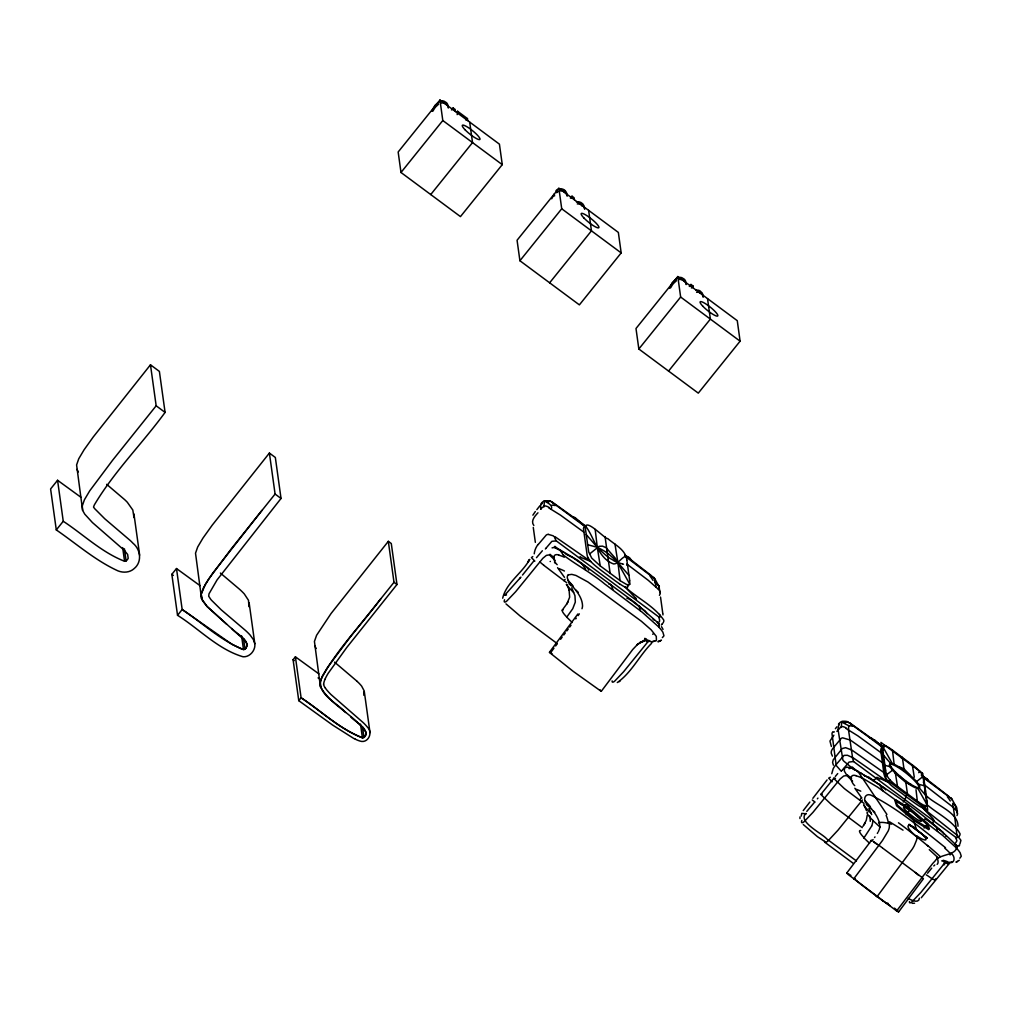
<?xml version="1.0" encoding="UTF-8"?>
<svg xmlns="http://www.w3.org/2000/svg" width="1012" height="1012" viewBox="0 0 1012 1012"><rect width="100%" height="100%" fill="white"/><g stroke="black" fill="none" stroke-linecap="round" stroke-linejoin="round"><path stroke-width="1.5" d="M919.427 898.239C918.82 903.906 911.066 900.098 908.245 898.352M548.302 534.374L553.197 535.816L555.133 537.612M928.093 780.644L928.017 780.075A6.793 4.2 -35.8 0 0 927.283 779.076M925.373 806.184L925.335 806.602A58 11.119 38.8 0 1 925.246 807.083L924.879 807.74M584.417 208.092C584.645 204.108 580.167 200.869 576.41 201.881M448.038 106.753L448.05 106.361A5.477 5.262 -7.9 0 0 446.431 102.655L444.04 101.187A5.667 5.452 -7.9 0 0 442.13 100.858L440.789 100.998M703.163 297.288L702.379 293.202L699.912 290.811A5.161 4.971 -7.9 0 0 695.775 290.406M799.973 816.912L799.948 818.544M847.373 873.192L846.892 873.229A35.319 1.075 36.9 0 0 848.486 874.747L896.645 910.939L932.495 863.755A14.851 2.403 -52.9 0 1 934.848 861.237C939.478 853.217 958.212 856.101 956.53 845.412M867.221 815.343L866.297 820.213L864.071 824.704L865.323 822.49M685.832 283.664L685.896 282.892A5.477 5.262 -7.9 0 0 684.264 279.185L681.873 277.705A5.667 5.452 -7.9 0 0 679.975 277.389L677.939 277.718M133.989 517.562L132.812 510.035L127.322 502.268A69.499 66.843 -7.9 0 0 124.64 499.624L106.652 484.318M662.367 637.611L663.961 635.814L662.885 632.209A30.12 29.69 -13.2 0 0 659.154 627.503L659.204 624.29L659.267 625.138M956.555 848.056L942.703 835.444L917.669 816.241L926.979 824.325L928.712 829.65L913.646 820.352L916.518 829.726A11.474 2.454 36.6 0 1 926.043 839.163A11.474 2.454 36.6 0 1 917.125 836.14M831.763 773.725L833.116 768.93A17.457 17.128 35.4 0 1 834.811 766.109L844.033 755.395L847.411 755.268L852.547 757.545L848.537 730.107L848.651 725.667L841.63 722.037L841.339 727.362M547.037 501.433L544.355 500.889L544.039 506.708M852.509 757.937L853.559 761.517L955.328 836.987L956.935 840.706L954.797 844.261M669.602 288.306L672.082 282.854L677.23 278.009M659.179 623.885L635.334 602.899L577.397 560.129L556.764 547.947M917.378 787.564L927.093 804.78L927.005 801.289M248.927 606.681L248.497 600.318L244.297 593.93A68.905 66.273 -7.9 0 0 239.528 589.25L220.388 573.058M919.895 771.422A14.965 2.872 38.8 0 0 913.52 765.793L891.23 749.209A14.965 2.872 38.8 0 0 885.158 745.642A16.559 3.175 38.8 0 0 883.198 745.895L882.78 749.879L885.842 771.814L887.322 776.229M589.844 553.754L599.155 546.316L602.545 546.138L606.099 547.694L615.094 557.966L629.78 584.164L629.717 580.711M927.093 804.78L926.764 805.413M626.833 559.978C625.694 549.655 614.714 544.722 607.782 538.612C605.138 539.434 583.494 515.386 585.518 529.44L588.706 552.008L591.729 558.105L600.23 565.898L620.457 580.888L627.263 584.86L628.933 585.075L629.78 584.164M431.909 110.953L435.021 105.299L439.398 101.478M504.545 599.762L504.267 600.824A12.587 2.467 -53.4 0 0 504.545 602.013L504.798 602.077A11.739 2.302 -53.4 0 0 506.645 601.191L515.652 591.716L542.849 558.308L546.366 555.386L549.655 554.804A27.033 23.023 66.2 0 0 550.376 555.803L555.12 560.382M801.846 820.416L801.567 821.478A12.587 2.467 -53.4 0 0 801.846 822.667L802.099 822.731A11.739 2.302 -53.4 0 0 803.945 821.845L812.952 812.37L840.15 778.962L843.666 776.04L846.955 775.458L844.312 771.055L844.539 768.032L847.019 767.134L851.421 768.095L849.043 768.652M541.483 503.736L540.61 505.367L540.724 509.314M838.784 724.39L838.025 729.209L842.882 760.05A5.566 1.063 38.8 0 0 844.021 761.328L852.319 768.209A105.539 20.227 38.8 0 0 854.432 769.828M871.661 826.07L864.02 837.822M363.801 695.257L364.168 690.867L361.638 686.111A46.678 44.895 -7.9 0 0 357.211 681.443M562.217 610.147L567.049 603.569L569.655 597.181L569.035 589.326L569.339 590.3L566.935 584.645M878.922 830.359L878.467 831.358M325.029 679.204L325.105 679.027A36.432 35.04 -7.9 0 1 325.953 677.256L326.092 676.99A65.413 62.908 -7.9 0 1 328.179 673.309L346.812 647.427L396.97 584.506L391.29 543.533L388.317 541.331L331.063 613.525L316.592 635.283L314.428 641.456L320.462 686.895C331.341 705.921 354.149 714.598 366.142 732.524C366.749 734.788 364.813 737.761 362.397 737.773C339.602 729.007 321.31 711.12 301.095 697.787L295.403 656.813L293.088 659.697L298.768 700.671L332.632 725.073L353.34 738.203A59.657 57.368 -7.9 0 0 355.389 739.241M432.807 111.257L434.527 108.385A26.818 25.781 -7.9 0 1 435.691 106.892L438.613 104.147M670.64 287.787L672.36 284.903A26.818 25.781 -7.9 0 1 673.524 283.423L676.459 280.678M943.526 861.718A35.23 13.7 41.4 0 0 945.056 862.654L948.548 864.058L948.649 862.768M532.881 515.171L535.323 511.553M551.717 198.782L554.298 193.937L554.576 195.986M566.771 604.05L568.023 601.836M877.935 832.37L877.328 833.42M957.997 826.26C958.187 811.295 933.216 804.489 924.905 794.142M932.571 824.249L933.621 820.403M579.332 613.867L578.13 615.625M862.92 826.387L864.349 824.223M951.963 861.769L949.661 862.54L945.233 861.731M663.088 622.81L662.316 623.784M803.237 810.612L809.853 802.048M827.07 779.936L812.851 798.316M529.668 559.434L527.733 562.115L529.567 559.598C522.179 573.121 506.089 582.95 502.686 598.218M874.545 837.531L875 836.886M959.072 836.507L959.806 835.254A3.593 3.428 -5.8 0 0 960.034 833.787C952.924 820.517 937.276 813.863 926.284 804.047M577.877 613.98L549.427 652.297M575.752 618.889L576.271 618.193M549.617 652.31L550.541 652.803L553.943 648.237M555.626 645.96L557.308 643.708M560.597 639.28L562.204 637.117M563.773 635.005L565.316 632.943M566.809 630.919L568.263 628.971M569.667 627.086L571.008 625.277M872.521 840.264L873.052 839.543M846.753 873.052L871.421 840.352M898.605 911.938L923.437 878.72M853.635 879.011L882.553 840.39L888.232 830.903A14.851 7.843 -54.1 0 0 889.308 827.436L889.447 821.744L903.02 830.156M654.65 641.115L652.006 641.874L646.845 640.71M540.927 509.049L541.61 508.214A4.63 4.605 8.6 0 1 544.001 506.607M838.1 729.867L838.91 728.868M837.936 730.082L836.899 731.41M539.801 505.911L536.841 509.656M658.23 622.937C661.911 620.584 656.914 616.51 659.9 617.004M835.406 728.691L836.861 726.818M906.195 814.673L910.092 809.714L917.568 816.153M924.07 828.044L926.979 824.325M927.561 873.255L931.723 868.144M538.169 544.582L546.316 534.981A3.757 3.504 10.3 0 1 548.302 534.399M520.914 577.106L519.776 578.535M817.936 798.114L817.367 798.835M537.967 512.806C535.032 515.905 530.275 521.066 533.843 525.468M261.944 510.377L212.735 573.197L205.575 583.937L201.198 594.183L202.438 600.559L207.068 606.479L245.246 640.862L247.345 644.91L245.891 648.363L244.385 649.451L242.235 649.312L232.153 644.429L182.173 609.528L176.493 568.542L171.838 574.323L177.53 615.296C199.149 628.857 218.137 649.476 243.07 656.775C249.85 657.294 255.644 650.273 254.822 643.771L249.129 602.798M380.866 598.636C360.942 625.568 336.376 649.755 320.842 679.634C317.54 694.839 337.173 702.885 345.585 712.499M57.57 480.283L50.6 488.948L56.292 529.921C76.558 543.861 95.47 560.597 117.999 570.882C123.3 573.007 129.915 572.615 134.204 568.542C142.249 561.989 140.693 549.503 133.002 543.254A69.499 66.843 -7.9 0 0 130.333 540.598L104.805 518.814L94.711 508.694A29.98 28.842 -7.9 0 1 94.015 507.784L93.825 507.531A12.017 11.562 -7.9 0 1 93.534 507.113A9.589 9.222 -7.9 0 1 93.812 506.24L93.977 505.823A22.302 21.454 -7.9 0 1 94.47 504.697C114.305 471.377 142.3 443.585 165.082 412.403L159.39 371.417L150.472 364.801L93.23 437.007L84.072 449.809L78.746 458.765L76.596 464.938L82.617 510.377L84.78 514.185L92.408 522.534L124.261 550.288L127.638 554.475L128.195 558.282A8.235 7.919 -7.9 0 1 126.12 560.939L124.565 561.255C101.769 552.425 83.49 534.589 63.25 521.269L57.57 480.283L81.061 497.373M56.292 529.921L63.25 521.269M150.472 364.801L156.164 405.787L112.585 460.258L89.752 490.782L84.426 499.751L82.276 505.924L82.617 510.377M439.967 100.024L398.159 151.99L400.992 172.483L460.46 216.606L502.268 164.64L499.422 144.159L439.967 100.024L442.801 120.517L502.268 164.64M400.992 172.483L442.801 120.517M451.478 109.954L453.098 107.942L455.185 109.486L455.463 111.535M466.064 120.276L467.43 118.568L457.614 111.282A4.124 3.972 -7.9 0 0 456.867 112.572M430.732 194.544L472.528 142.578L469.695 122.085M254.822 643.771L253.367 639.546L249.989 634.903A68.905 66.273 -7.9 0 0 245.22 630.223L221.362 609.945L211.571 600.306A45.995 44.237 -7.9 0 1 210.711 599.281L208.687 596.22L209.016 593.791L217.099 579.863L281.032 498.461L275.34 457.475L269.394 453.06L212.14 525.266L202.982 538.068L197.669 547.024L195.518 553.197L201.54 598.636L207.068 606.479L226.663 624.24M177.53 615.296L182.173 609.528C202.413 622.848 220.679 640.685 243.487 649.514L245.043 649.198C252.494 640.975 235.847 633.79 231.748 628.452M269.394 453.06L275.087 494.046L231.508 548.517L208.674 579.054L203.349 588.01L201.198 594.183L201.54 598.636M558.877 188.283L517.069 240.249L519.915 260.742L579.383 304.878L621.178 252.899L618.345 232.418L558.877 188.283L561.723 208.776L621.178 252.899M519.915 260.742L561.723 208.776M570.401 198.213L572.02 196.201L574.095 197.745L574.386 199.794M549.642 282.803L591.451 230.837L588.617 210.344M298.768 700.671L301.095 697.787C321.335 711.12 339.602 728.944 362.397 737.773L363.953 737.457C371.417 729.235 354.769 722.049 350.671 716.711M388.317 541.331L393.997 582.305L350.43 636.776L327.597 667.313L322.271 676.269L320.121 682.442L320.462 686.895M677.8 276.542L635.991 328.508L638.838 349.001L698.293 393.137L740.101 341.17L737.267 320.677L677.8 276.542L680.646 297.035L740.101 341.17M638.838 349.001L680.646 297.035M689.324 286.485L690.943 284.461L693.018 286.004L693.309 288.053M691.398 288.015L693.018 286.004M668.565 371.075L710.373 319.096L707.527 298.616M522.508 575.044L533.906 560.888M545.367 548.997L545.923 548.289M546.113 548.061L551.869 541.331L556.258 540.863L658.622 616.814M564.013 580.711L565.126 579.345M648.363 641.216L623.556 671.804L614.562 681.278A11.739 2.302 -53.4 0 1 612.703 682.164L612.45 682.101A12.587 2.467 -53.4 0 1 612.171 680.912M651.614 643.303C639.483 655.396 631.539 672.74 617.282 682.556M833.875 735.205L829.966 741.05L831.358 746.451M862.275 827.652L833.648 806.273A126.563 47.804 41.3 0 1 831.383 804.515L820.934 794.61A1.834 0.696 41.3 0 1 821.023 794.192L833.888 778.203L835.495 778.317M841.908 770.6L842.477 769.892M842.667 769.651L849.068 762.061L853.559 761.517M884.387 746.957L885.31 745.806M882.856 750.385L881.009 752.688L857.809 735.813L846.095 728.539M884.222 760.278L882.375 762.58L851.244 740.708A50.714 48.778 -7.9 0 0 849.852 739.924L842.654 737.837A3.593 3.453 -7.9 0 0 841.225 738.406L833.483 747.666A27.4 26.35 -7.9 0 0 832.547 748.867L831.788 750.158A5.655 5.439 -7.9 0 0 831.307 753.472L832.433 756.128M859.896 799.758L861.49 797.76M885.601 770.183L883.754 772.485L852.623 750.6A50.663 48.197 -1.5 0 0 851.218 749.816L845.64 747.691L842.212 748.551L833.218 759.835L832.598 762.441L833.395 765.211M901.426 758.38L902.35 757.229L904.146 770.17M879.934 778.418L888.194 782.225L890.041 779.923M918.719 772.675L919.756 771.372M883.021 747.969L881.237 748.108L880.731 750.145L883.767 772.624C885.158 784.262 897.796 789.423 905.613 796.368L907.46 794.078L905.664 781.1M923.273 782.213L924.196 781.062M924.475 792.32L925.563 790.954M926.018 802.01L926.941 800.859L924.184 780.998M933.76 820.277A7.463 6.414 -52.4 0 0 932.988 818.721L922.64 807.791L924.5 805.489M945.512 862.06L920.857 892.457L911.863 901.932A11.739 2.302 -53.4 0 1 910.003 902.818L909.75 902.755A12.587 2.467 -53.4 0 1 909.472 901.566M959.869 844.147L960.932 840.339L957.023 835.128L922.64 807.791M862.426 799.999L837.961 830.207L827.867 841.061A13.194 2.581 -53.4 0 1 825.994 842.288L817.494 836.722L803.275 824.527M520.408 577.65L504.596 595.322L506.468 594.98M948.99 863.881L921.299 897.733M536.486 557.675L542.356 550.768M835.317 776.444L837.721 773.573M661.317 624.999L662.152 623.987M814.331 802.478L806.779 811.409M958.959 845.248C960.881 845.235 957.909 847.411 955.885 844.729M832.585 732.245L832.243 732.701A62.693 12.017 38.8 0 0 832.003 733.713L836.216 765.515L841.326 771.308M873.052 780.796L876.632 778.064M893.242 769.651L886.727 774.673M916.568 781.606L923.121 776.394L927.334 779.038M627.604 587.061L627.946 586.429A58 11.119 38.8 0 0 628.035 585.948L628.022 584.443M583.937 527.454L583.544 528.137A57.127 10.955 38.8 0 0 583.456 528.606L587.213 555.651A58 11.119 38.8 0 0 587.466 556.385L588.162 557.878M933.785 865.943L934.772 865.02M959.313 860.251L955.986 862.161L957.491 861.541M658.66 641.519L661.431 640.09M619.104 681.708L620.09 681M630.033 558.384C623.961 551.502 619.761 564.215 613.588 563.95C597.801 558.32 594.854 537.954 585.404 525.835M641.089 641.95L639.268 642.911L643 641.266L637.054 644.72L638.243 643.683L632.715 649.514L601.305 691.285L599.838 689.754M821.023 794.192L822.263 794.293M657.851 641.76L660.899 640.52M568.605 574.816L571.805 574.373L575.967 575.461L587.921 581.976L641.418 621.292L651.146 629.806L656.295 636.358L656.434 640.659L651.336 641.81M959.869 858.201L961.273 856.266L960.186 852.863A30.12 29.69 -13.2 0 0 956.454 848.157M552.071 547.871L554.121 547.441M640.507 642.165L643.683 641.292M658.711 641.494L659.508 641.241M845.222 722.682A5.199 4.111 -49.2 0 1 847.98 721.999L869.865 737.862L871.041 737.786M805.944 813.37C797.127 821.592 822.376 833.534 826.855 838.999L856.456 860.959M641.697 641.671L644.404 641.102M914.582 903.21L912.116 903.311M957.175 837.658L955.923 837.468M532.793 556.562L531.414 557.599L534.855 561.116M601.166 691.31L573.273 671.411L549.529 652.5M830.321 777.216L828.676 778.177L832.155 781.783M911.23 784.616L905.854 782.542L899.794 776.065M898.542 766.653L903.944 768.728L909.94 775.116M580.673 557.321L590.894 561.571L555.246 536.891M948.623 862.477C955.062 864.362 955.67 856.342 951.116 853.356M644.113 640.153L646.01 640.507M941.717 860.858L943.31 861.161M558.814 554.968C551.236 552.628 553.665 561.938 557.182 564.696M856.114 775.622C848.322 773.282 851.117 782.782 854.723 785.641M609.464 583.848L611.185 585.278L612.905 589.401M627.567 565.227L626.656 565M587.63 544.696L597.295 547.328L600.23 565.898M884.931 765.35L891.155 766.969M923.652 785.578L919.174 784.426M623.518 564.215L622.835 564.038M585.429 526.898L550.87 501.383M622.253 563.874L617.902 562.621L614.98 544.102M806.21 813.825L801.757 813.382L801.251 816.089M645.188 640.141L646.668 640.659M847.803 721.847C846.943 720.873 837.721 721.101 844.337 722.087M555.031 547.796L561.154 550.971M854.065 768.601L858.669 772.498L886.917 814.445M852.332 768.45L858.454 771.625M857.607 771.182C892.748 792.244 928.08 816.798 956.542 845.564M861.705 777.659L877.619 787.134L903.286 805.565L894.874 800.492L896.607 805.818L913.52 820.264M548.795 507.885L560.509 515.159L583.709 532.034M868.84 777.178L884.665 788.437M624.885 555.246L625.909 555.79M922.425 776.027L923.21 776.444L922.489 775.053M630.274 599.635L645.504 611.425M613.942 560.623L611.109 559.016A11.499 2.201 38.8 0 1 607.883 556.929A11.499 2.201 38.8 0 1 604.556 554.121L601.558 551.439A41.024 7.868 38.8 0 1 597.333 547.34M552.615 502.332L586.327 526.455M849.916 722.985L882.957 746.616M653.828 578.08L654.587 578.497L653.36 577.435M653.676 577.991L625.871 556.828M950.597 798.152L951.824 798.949L922.299 776.849M854.115 758.456L888.194 782.225M575.347 517.802L585.493 526.822M903.374 805.615L910.092 809.714M571.464 556.638L587.365 567.783M562.229 551.629L562.874 552.033M551.211 653.221L552.046 653.765M860.605 772.953L861.655 773.649M848.436 873.824L850.915 875.481M873.318 841.516L878.884 845.349M619.42 583.747L618.332 583.001A41.125 7.881 38.8 0 1 615.258 580.837L601.33 570.49A41.125 7.881 38.8 0 1 598.231 568.086L597.118 567.188A14.902 2.859 38.8 0 1 590.755 561.521A16.774 3.213 38.8 0 1 588.263 557.954M918.567 802.099L896.278 785.54A14.902 2.859 38.8 0 1 889.915 779.872A16.774 3.213 38.8 0 1 887.41 776.305M926.246 874.849C928.093 875.595 935.758 882.477 935.721 878.833M565.202 553.564L566.024 554.133M199.984 585.632L176.493 568.542M318.894 673.891L295.403 656.813M318.084 677.901L319.071 678.597M924.538 818.986A25.186 19.721 -74.3 0 1 927.549 820.34L942.804 832.079M863.729 775.078L864.526 775.647M567.428 555.145L567.226 554.993A25.54 20.076 -87.5 0 1 571.388 556.916M869.865 737.862L883.084 747.817M924.728 785.135L951.95 806.311A50.031 37.267 23.7 0 1 953.393 807.652L955.189 809.499M626.833 564.038L648.287 580.331L657.889 588.845M905.613 796.368L912.571 801.491A41.125 7.881 38.8 0 0 915.632 803.654L916.72 804.401A14.902 2.859 38.8 0 0 922.792 807.956M566.771 582.76L543.899 565.392M864.071 803.414L846.525 790.258A126.247 49.095 41.4 0 1 844.261 788.5L833.863 778.557A1.847 0.721 41.4 0 1 833.951 778.127M869.612 807.525L871.458 808.892M882.616 848.081L922.843 878.062M815.103 802.099L812.231 799.973M557.055 643.468L520.193 616.068L505.975 603.873M156.164 405.787L165.082 412.403M275.087 494.046L281.032 498.461M393.997 582.305L396.97 584.506M293.088 659.697L294.353 660.634M171.838 574.323L173.343 575.436M921.211 775.028L922.109 775.685M922.564 776.027L948.839 796.406M624.809 555.031L651.538 575.752M853.293 863.388L824.919 842.338A15.117 2.96 -53.4 0 1 824.603 841.427M929.269 849.637L938.466 858.113M945.689 835.925L946.321 836.431M659.255 627.402L642.152 612.171L604.759 584C591.969 573.172 576.245 564.924 563.33 555.069M871.977 840.997L871.13 840.289M874.583 739.861L883.008 747.678M850.611 777.38L848.398 775.926A21.075 10.715 -56.9 0 0 847.284 774.939M550.667 501.218L550.819 501.345A5.199 4.111 -49.2 0 0 547.821 502.078M564.734 190.408L565.265 190.888A5.958 5.73 -7.9 0 1 566.935 194.823M334.542 662.126L357.236 681.418M655.004 581.951L658.837 585.834L659.976 592.045M880.212 827.247L872.812 820.441A16.243 13.384 -40.7 0 1 871.648 826.07M957.276 812.788C958.263 808.297 950.394 796.937 953.393 807.652M945.486 847.676C922.058 829.094 898.808 809.296 872.104 795.71C865.399 791.801 862.148 799.796 866.955 804.009M572.273 622.519L566.72 617.168L572.767 608.68L575.322 602.077L574.955 595.701L571.717 587.808M852.61 781.201L847.74 776.381A27.033 23.023 66.2 0 1 846.88 775.534M653.107 619.255L653.878 619.964M578.32 592.399L575.891 590.11M874.798 812.294L873.192 810.764M663.556 621.988A3.757 3.466 4.2 0 0 663.72 620.04C654.283 606.062 637.598 598.396 625.34 587.137L635.625 598.117M850.978 777.722L851.611 778.38M550.313 501.016C536.031 499.877 554.614 502.774 551.198 509.15M882.717 900.642L883.21 901.135L867.853 889.611A23.036 0.696 36.9 0 1 854.495 878.947M875.772 895.62L876.949 896.822L912.407 848.929A15.914 3.112 -53.4 0 0 914.291 845.652L916.518 840.188A61.277 11.992 -53.4 0 0 917.112 836.317M554.032 557.435L551.009 555.234A21.075 10.715 -56.9 0 0 549.984 554.285M868.979 806.007C874.077 811.788 879.58 818.442 879.845 826.488A10.221 7.679 -53.8 0 1 879.289 829.385M571.679 585.353C576.777 591.135 582.279 597.788 582.545 605.834A10.221 7.679 -53.8 0 1 581.989 608.731M953.772 803.806L956.289 807.133L952.014 799.202M560.306 550.528L563.216 554.854M654.713 578.548L658.989 586.479L657.395 584.19M879.276 784.161L883.008 790.84M581.963 563.507L584.784 568.2M919.212 787.842L926.271 796.039M890.661 763.503L883.527 755.192M628.971 575.385L617.902 562.621L618.522 567.504M586.226 534.538L597.295 547.328L595.17 529.402M861.794 798.025L854.836 788.247M564.494 577.371L557.587 567.694M556.246 540.838L554.955 538.422M956.757 846.677L957.365 847.563M325.333 688.084L325.978 688.944A39 37.507 -7.9 0 0 326.674 689.83L327.218 690.488A73.18 70.385 -7.9 0 0 330.975 694.536L362.928 722.391A46.678 44.895 -7.9 0 1 367.356 727.059C373.504 732.802 367.849 743.909 359.855 741.012A28.652 27.552 -7.9 0 1 355.402 739.215M569.655 583.355L568.516 581.52M882.704 746.489L892.394 763.668M314.77 645.922L316.212 648.464M76.937 469.391L78.367 471.934M661.506 626.668L663.037 629.388M936.378 826.538L937.58 831.333M639.078 605.884L640.267 610.679M868.891 808.221L871.724 814.609M864.033 804.907L866.487 810.612M585.708 570.186L585.037 568.744M923.184 776.533L924.171 780.847M956.176 828.094L956.783 834.52A40.948 7.843 38.8 0 0 956.871 834.976L957.567 837.228M659.584 614.373L660.267 616.574M909.978 809.398L908.409 805.805L906.765 804.502A23.605 4.617 -53.4 0 0 905.259 804.704M702.923 295.858L702.404 294.808A6.148 5.908 -7.9 0 0 699.216 292.468M655.574 583.734L656.092 586.998M912.28 764.756L914.291 777.216M897.53 786.552L895.152 771.713M956.15 827.955L953.342 807.184M690.943 284.461L691.234 286.51M662.759 613.272L660.532 597.055M662.835 613.829L662.986 614.904M626.871 560.268L629.666 580.357M572.02 196.201L572.311 198.251M605.049 536.575L606.985 550.591M607.061 551.123L607.554 554.665M607.643 555.272L608.136 558.839M608.212 559.358L610.16 573.424M556.423 190.648L556.701 192.697A5.667 5.439 -7.9 0 1 558.232 191.508M533.273 527.429L535.348 542.356M467.43 118.568L467.721 120.618M457.614 111.282L457.892 113.331A4.124 3.972 -7.9 0 0 457.146 114.622M453.098 107.942L453.389 109.992M364.307 691.588L370 732.574M362.486 726.831L363.953 737.457M360.512 724.124L362.397 737.773M243.563 638.572L245.043 649.198M241.59 635.852L243.487 649.514M133.938 513.932L139.669 555.208M124.438 548.795L126.12 560.939M122.667 547.593L124.565 561.255M894.127 764.3L892.47 750.056M618.598 568.137L620.04 580.597M916.012 789.676L917.34 801.251M660.001 592.298L660.052 592.817A9.525 8.45 -45.3 0 0 658.154 588.592M686.161 284.562L685.832 283.107A5.465 5.25 -7.9 0 0 685.314 282.12A6.388 6.148 -7.9 0 0 682.088 279.755A5.983 5.756 -7.9 0 0 679.33 279.502M448.316 108.031L447.987 106.576A5.465 5.25 -7.9 0 0 447.468 105.602A6.388 6.148 -7.9 0 0 444.243 103.237M659.192 624.202L659.192 624.164A36.634 34.775 53.3 0 0 657.041 621.747M905.613 797.671A6.489 1.265 -53.4 0 1 905.196 799.164A6.603 1.29 -53.4 0 1 903.21 802.01M947.321 796.735A20.189 3.618 45.3 0 1 950.268 800.998M948.661 796.533A19.291 6.173 41.1 0 1 949.446 797.266M950.9 797.899A5.199 5.022 -63.3 0 1 951.824 799.923M926.612 805.388A16.774 3.213 38.8 0 1 924.614 805.603M924.639 805.653A14.902 2.859 38.8 0 1 918.554 802.035M919.87 771.422A16.559 3.175 38.8 0 1 922.387 774.977M957.567 813.458A4.63 4.339 -37.9 0 1 956.96 815.571M955.454 809.246A9.525 8.45 -45.3 0 1 957.377 813.458M924.753 807.69A16.774 3.213 38.8 0 1 922.754 807.905M878.403 844.957A26.16 0.974 37.9 0 1 882.173 847.702M873.622 841.959A37.393 0.696 35.6 0 1 876.721 844.021M871.016 737.887A13.169 10.765 85 0 1 874.216 740.367M873.027 820.568A28.538 3.808 38.1 0 1 867.815 812.105M869.725 816.014A23.453 15.509 -69.7 0 1 870.257 821.352M869.586 843.262A31.638 4.301 38.1 0 1 863.767 837.658M864.261 837.961A30.17 4.086 38.2 0 1 860.719 830.536M870.94 813.066A38.582 21.505 42 0 1 863.615 805.122M870.409 806.665A48.956 3.959 44.7 0 1 865.399 801.036M866.259 804.54A20.455 2.441 51.9 0 1 868.511 806.412M866.841 803.617A50.17 12.131 66.4 0 1 868.865 805.552M856.139 789.259A44.009 5.237 34.9 0 1 860.769 791.194M878.58 822.908A24.351 6.11 23.9 0 1 891.534 824.147M886.12 815.368A64.894 32.662 -59.1 0 1 888.321 822.781M898.466 822.794A55.951 5.047 37.6 0 1 928.181 846.196M927.409 845.374A55.951 5.06 37.6 0 1 940.312 856.607M856.051 775.812A30.12 28.905 -30.7 0 1 861.591 777.861M851.459 767.956A28.07 24.566 66.4 0 1 852.37 768.31M852.155 766.982A25.477 11.549 -56.4 0 1 853.913 768.791M864.514 775.736A25.54 20.076 -87.5 0 1 868.688 777.57M894.444 908.143A32.093 0.974 36.9 0 1 896.442 910.775M852.446 757.697A60.669 54.534 12 0 1 854.001 758.608M852.117 757.229A37.393 7.21 38.4 0 1 852.18 757.634M876.822 777.279A14.876 9.386 -77.3 0 1 879.643 778.974M832.737 732.359A20.569 3.947 38.8 0 1 834.394 731.916M838.948 728.893A4.63 4.605 8.6 0 1 841.301 727.261M841.364 726.489A9.525 9.475 87.7 0 1 846.386 728.121M838.784 725.098A19.898 3.744 41.2 0 1 839.226 724.212M950.04 854.963A25.477 1.961 -50.8 0 1 950.521 854.419M944.816 848.208A58.822 46.489 18.2 0 1 950.508 853.698M917.176 836.949A11.474 2.973 39.7 0 1 907.992 826.551A11.474 2.973 39.7 0 1 916.379 828.815M936.783 857.189A24.212 7.653 42.8 0 1 937.125 864.337M944.512 861.25A50.17 1.91 4 0 1 944.689 861.326M947.068 861.427A48.956 6.3 30.9 0 1 943.197 860.251M944.651 864.716A38.582 21.012 46.3 0 1 943.488 864.362M849.169 722.808A19.291 6.249 39.8 0 1 850.017 723.289M849.017 725.92A20.189 4.503 32.5 0 1 852.547 726.224M915.316 872.483A35.066 1.126 38.3 0 1 918.757 875.431M956.606 807.095A6.085 5.604 -44.9 0 1 956.049 809.651M884.614 788.474A25.186 12.587 -38.6 0 1 885.639 789.904M942.514 832.281A25.54 13.51 -29.3 0 1 944.272 834.343M838.505 724.175A6.085 4.276 -58 0 1 841.604 721.556M890.206 905.753A23.036 0.696 36.9 0 1 883.742 901.376M854.925 878.783A23.036 0.696 36.9 0 1 855.418 879.086M887.562 903.058A23.036 0.696 36.9 0 1 888.283 903.653M579.421 557.106A7.463 4.453 -54.1 0 1 580.749 557.182M635.688 598.067A7.463 6.414 -52.4 0 1 636.459 599.623M654.675 581.647A48.057 8.4 46 0 1 655.295 583.481M650.02 576.081A20.189 3.618 45.3 0 1 652.968 580.344M651.361 575.879A19.291 6.173 41.1 0 1 652.145 576.612M629.983 558.422A6.793 4.2 -35.8 0 1 630.767 559.383M653.6 577.245A5.199 5.022 -63.3 0 1 654.6 580.989M660.267 592.804A4.63 4.339 -37.9 0 1 659.419 595.309M627.453 587.036A16.774 3.213 38.8 0 1 625.454 587.238M625.492 587.289A14.902 2.859 38.8 0 1 619.395 583.684M647.756 642A35.23 13.7 41.4 0 1 646.225 641.064M584.038 527.543A16.559 3.175 38.8 0 1 585.417 527.201M573.741 517.107A6.793 5.832 -81 0 1 575.322 517.853M555.044 563.102A30.233 3.023 56.1 0 1 554.5 562.204M550.123 561.533A45.11 8.754 25.4 0 1 550.376 561.445M558.839 568.605A44.009 5.237 34.9 0 1 564.43 571.008M573.64 592.412A38.582 21.505 42 0 1 566.315 584.468M573.108 586.011A48.956 3.959 44.7 0 1 568.099 580.382M568.959 583.886A20.455 2.441 51.9 0 1 571.211 585.758M569.541 582.963A50.17 12.131 66.4 0 1 571.565 584.898M646.466 639.103A38.582 17.077 40.8 0 1 644.745 638.344M649.767 640.773A48.956 6.3 30.9 0 1 644.884 639.23M647.212 640.596A50.17 1.91 4 0 1 647.553 640.811M566.973 617.307A30.094 4.073 38.2 0 1 563.241 609.869M558.75 555.158A30.12 28.905 -30.7 0 1 564.291 557.207M554.159 547.302A28.07 24.566 66.4 0 1 555.069 547.656M554.854 546.328A25.477 11.549 -56.4 0 1 556.613 548.137M543.899 565.366A35.23 13.7 41.4 0 1 539.839 561.9M534.222 553.817A19.051 18.697 35.4 0 1 538.042 544.481M544.064 505.836A9.525 9.475 87.7 0 1 549.086 507.467M541.483 504.444A19.898 3.744 41.2 0 1 542.356 503.445M608.655 583.848A23.605 4.617 -53.4 0 1 609.426 583.911M652.74 634.309A25.477 1.961 -50.8 0 1 653.195 633.803M568.238 574.563A5.692 4.693 23 0 0 567.871 579.383A13.966 11.334 25.5 0 0 568.655 581.47M551.869 502.154A19.291 6.249 39.8 0 1 552.716 502.635M551.717 505.266A20.189 4.503 32.5 0 1 555.246 505.57M613.968 560.661A41.024 7.868 38.8 0 0 617.864 562.583A41.454 7.944 38.8 0 0 613.677 558.523L610.666 555.828A11.436 2.188 38.8 0 0 607.339 553.045A11.436 2.188 38.8 0 0 604.113 550.971L601.255 549.326A41.454 7.944 38.8 0 0 597.333 547.365M659.305 586.441A6.085 5.604 -44.9 0 1 658.508 589.465M587.314 567.821A25.186 12.587 -38.6 0 1 588.744 570.199M645.213 611.627A25.54 13.51 -29.3 0 1 646.972 613.689M626.896 598.231A25.186 19.721 -74.3 0 1 630.248 599.686M541.205 503.521A6.085 4.276 -58 0 1 544.304 500.902M323.625 684.112A15.737 15.142 -7.9 0 1 325.105 679.229M325.421 688.008A8.134 7.83 -7.9 0 1 323.574 684.15M696.61 292.329A5.06 4.87 -7.9 0 1 699.229 292.43M559.978 190.901A5.667 5.439 -7.9 0 1 562.798 191.091A7.236 6.957 -7.9 0 1 566.201 193.747A5.882 5.655 -7.9 0 1 567.163 196.227M556.195 190.433A6.135 5.895 -7.9 0 1 564.759 190.37M577.283 203.943A5.351 5.149 -7.9 0 1 580.015 204.348M580.142 204.095A7.615 7.324 -7.9 0 1 583.684 206.726M581.432 205.196A3.896 3.744 -7.9 0 1 581.9 205.955M583.595 206.79A5.427 5.224 -7.9 0 1 584.67 209.32M441.485 102.984A5.983 5.756 -7.9 0 1 444.255 103.186M909.118 824.413L927.22 838.037L909.118 824.413M910.673 808.967L895.506 799.695L897.264 804.97L914.203 819.53L929.383 828.803L927.612 823.528L910.673 808.967M922.59 773.32L880.971 742.428L886.082 779.303L927.713 810.207L922.59 773.32M895.405 771.966A18.874 3.618 38.8 0 0 919.566 787.488A18.874 3.618 38.8 0 0 899.719 767.4A18.874 3.618 38.8 0 0 895.405 771.966M907.068 811.675A11.322 1.505 38.1 0 0 921.337 821.251A11.322 1.505 38.1 0 0 908.915 809.815A11.322 1.505 38.1 0 0 907.068 811.675M894.861 772.687A18.874 3.618 38.8 0 0 919.01 788.184A18.874 3.618 38.8 0 0 899.137 768.07A18.874 3.618 38.8 0 0 894.861 772.687M702.834 306.231A11.322 2.176 38.8 0 0 717.647 316.06A11.322 2.176 38.8 0 0 706.376 304.27A11.322 2.176 38.8 0 0 702.834 306.231M583.911 217.972A11.322 2.176 38.8 0 0 598.724 227.801A11.322 2.176 38.8 0 0 587.453 216.011A11.322 2.176 38.8 0 0 583.911 217.972M465.001 129.713A11.322 2.176 38.8 0 0 479.802 139.542A11.322 2.176 38.8 0 0 468.531 127.752A11.322 2.176 38.8 0 0 465.001 129.713"/></g></svg>
